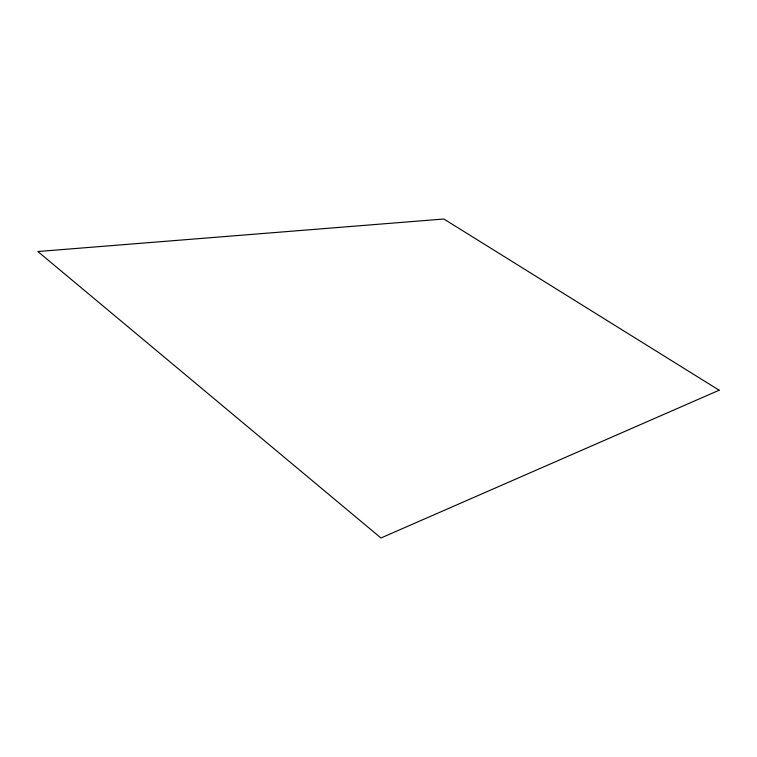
<?xml version="1.0" encoding="UTF-8"?>
<svg xmlns="http://www.w3.org/2000/svg" width="757" height="757" viewBox="0 0 757 757"><rect width="100%" height="100%" fill="white"/><g stroke="black" fill="none" stroke-linecap="round" stroke-linejoin="round"><path stroke-width="1.14" d="M719.15 390.215L380.951 537.99L37.85 251.523L443.848 219.01L719.15 390.215"/></g></svg>
